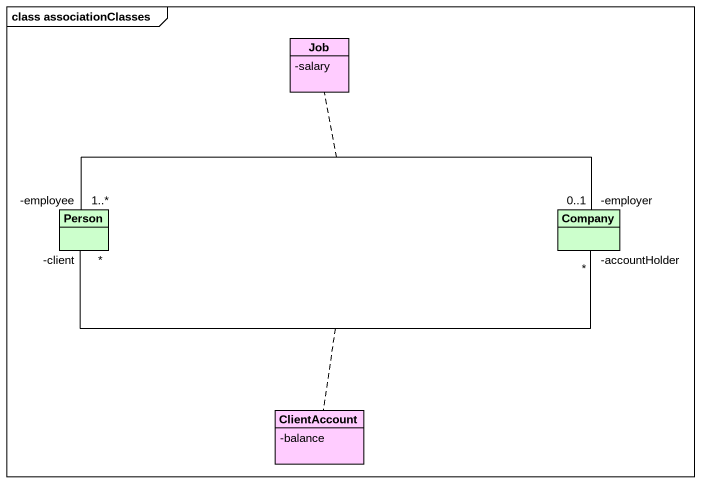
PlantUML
@startuml
mainframe class associationClasses
hide circle
hide empty members
skinparam classAttributeIconSize 0
class Job #FFCCFF {
  -salary
}
class "Person" as Person_ #CCFFCC
class Company #CCFFCC
class ClientAccount #FFCCFF {
  -balance
}
Person_ "-employee\n1..*" -right- "-employer\n0..1" Company
(Person_, Company) .. Job
Person_ "-client\n*" -right- "-accountHolder\n*" Company
(Person_, Company) .. ClientAccount
@enduml
